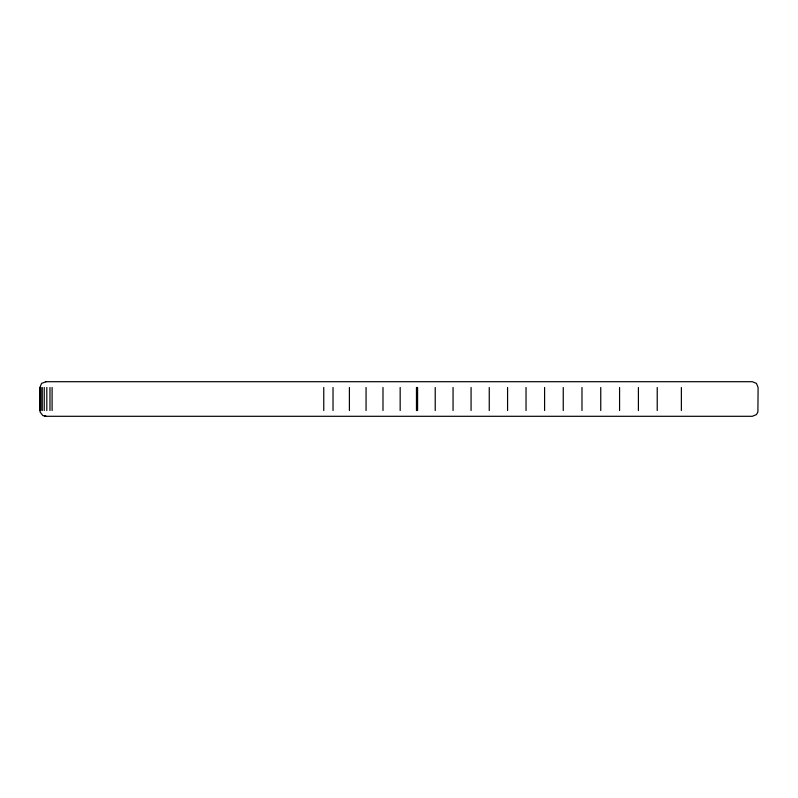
<?xml version="1.0" encoding="UTF-8"?>
<svg xmlns="http://www.w3.org/2000/svg" width="798" height="798" viewBox="0 0 798 798"><rect width="100%" height="100%" fill="white"/><g stroke="black" fill="none" stroke-linecap="round" stroke-linejoin="round"><path stroke-width="1.2" d="M46.124 381.703L41.586 383.389L39.9 387.469L40.1 412.027L42.783 415.529L45.855 416.297M45.666 381.703L752.324 381.703L756.414 383.389L758.1 387.469L757.9 412.027L756.414 414.611L752.324 416.297L45.666 416.297M44.498 416.097L46.124 416.297M681.372 387.469L681.372 410.531M657.223 387.469L657.223 410.531M638.4 387.469L638.4 410.531M619.577 387.469L619.577 410.531M600.754 387.469L600.754 410.531M581.981 387.469L581.981 410.531M563.248 387.469L563.248 410.531M544.595 387.469L544.595 410.531M526.032 387.469L526.032 410.531M507.578 387.469L507.578 410.531M489.254 387.469L489.254 410.531M471.069 387.469L471.069 410.531M453.055 387.469L453.055 410.531M435.219 387.469L435.219 410.531M417.583 387.469L417.583 410.531M416.636 387.469L416.636 410.531M416.466 387.469L416.466 410.531M400.167 387.469L400.167 410.531M382.99 387.469L382.99 410.531M366.063 387.469L366.063 410.531M349.404 387.469L349.404 410.531M333.025 387.469L333.025 410.531M323.759 387.469L323.759 410.531M52.099 387.469L52.099 410.531M49.975 387.469L49.975 410.531M46.813 387.469L46.813 410.531M44.239 387.469L44.239 410.531M42.264 387.469L42.264 410.531M40.888 387.469L40.888 410.531M40.229 387.469L40.229 410.531M40.09 387.469L40.109 410.531"/></g></svg>
